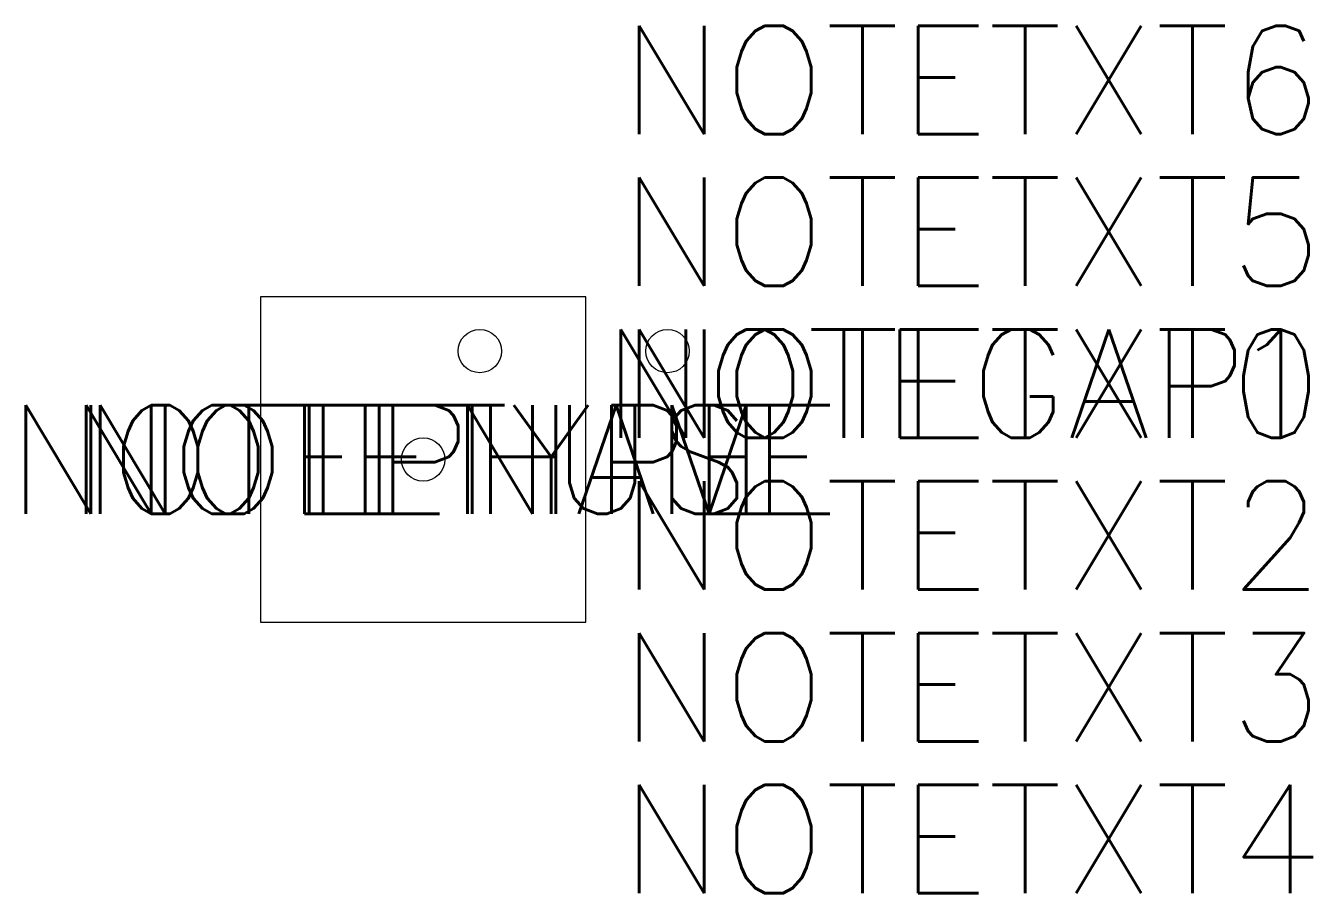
# Model space of a CAD drawing. Extents: x -3.7 to 8.2, y -4 to 4.
import ezdxf
from ezdxf.enums import TextEntityAlignment as Align

# ---------------------------------------------------------------- set-up
doc = ezdxf.new("R2010")
doc.units = 0
doc.header["$MEASUREMENT"] = 0
doc.styles.add('Simplex', font='simplex.shx')

msp = doc.modelspace()

# ---------------------------------------------------------------- linework, layer by layer
at = {"layer": 'defpoints'}
msp.add_circle((2.253, 1), 0.2, dxfattribs=at)

# ---------------------------------------------------------------- texts
at = {"style": 'Simplex'}
for tag, p, flags in [('NOTETXT6', (1.82, 3), 8), ('NOTETXT5', (1.82, 1.6), 8), ('NOTETXT0', (1.82, 0.2), 9)]:
    msp.add_attdef(tag, p, '', height=1, dxfattribs=dict(at, flags=flags))
for tag, p in [('NOTEGAP', (1.65, 0.2)), ('NOTETXT1', (1.82, 0.2))]:
    msp.add_attdef(tag, p, '', height=1, dxfattribs=at)
msp.add_attdef('NOTETXT2', text='', height=1, dxfattribs=at).set_placement((1.82, -0.2), align=Align.TOP_LEFT)
at = {"style": 'Simplex', "flags": 8}
for tag, p in [('NOTETXT3', (1.82, -1.6)), ('NOTETXT4', (1.82, -3))]:
    msp.add_attdef(tag, text='', height=1, dxfattribs=at).set_placement(p, align=Align.TOP_LEFT)

# ---------------------------------------------------------------- wipeouts: each hides what was drawn before it
msp.add_wipeout([(-1.5, 1.5), (1.5, 1.5), (1.5, -1.5), (-1.5, -1.5)])

# ---------------------------------------------------------------- next in the draw order: linework, layer by layer
msp.add_lwpolyline([(1.5, 1.5), (-1.5, 1.5), (-1.5, -1.5), (1.5, -1.5)], close=True)
at = {"layer": 'defpoints'}
for centre in [(0.522, 1), (0, 0)]:
    msp.add_circle(centre, 0.2, dxfattribs=at)

# ---------------------------------------------------------------- next in the draw order: texts
at = {"style": 'Simplex', "flags": 9}
for tag, text in [('NOTEPHASE', '1'), ('NOTETYPE', 'Shape')]:
    msp.add_attdef(tag, text=text, height=1, dxfattribs=at).set_placement((0, 0), align=Align.MIDDLE)
at = {"style": 'Simplex'}
msp.add_attdef('NOTENUM', text='XX', height=1, dxfattribs=at).set_placement((0, 0), align=Align.MIDDLE)

doc.saveas('drawing.dxf')
